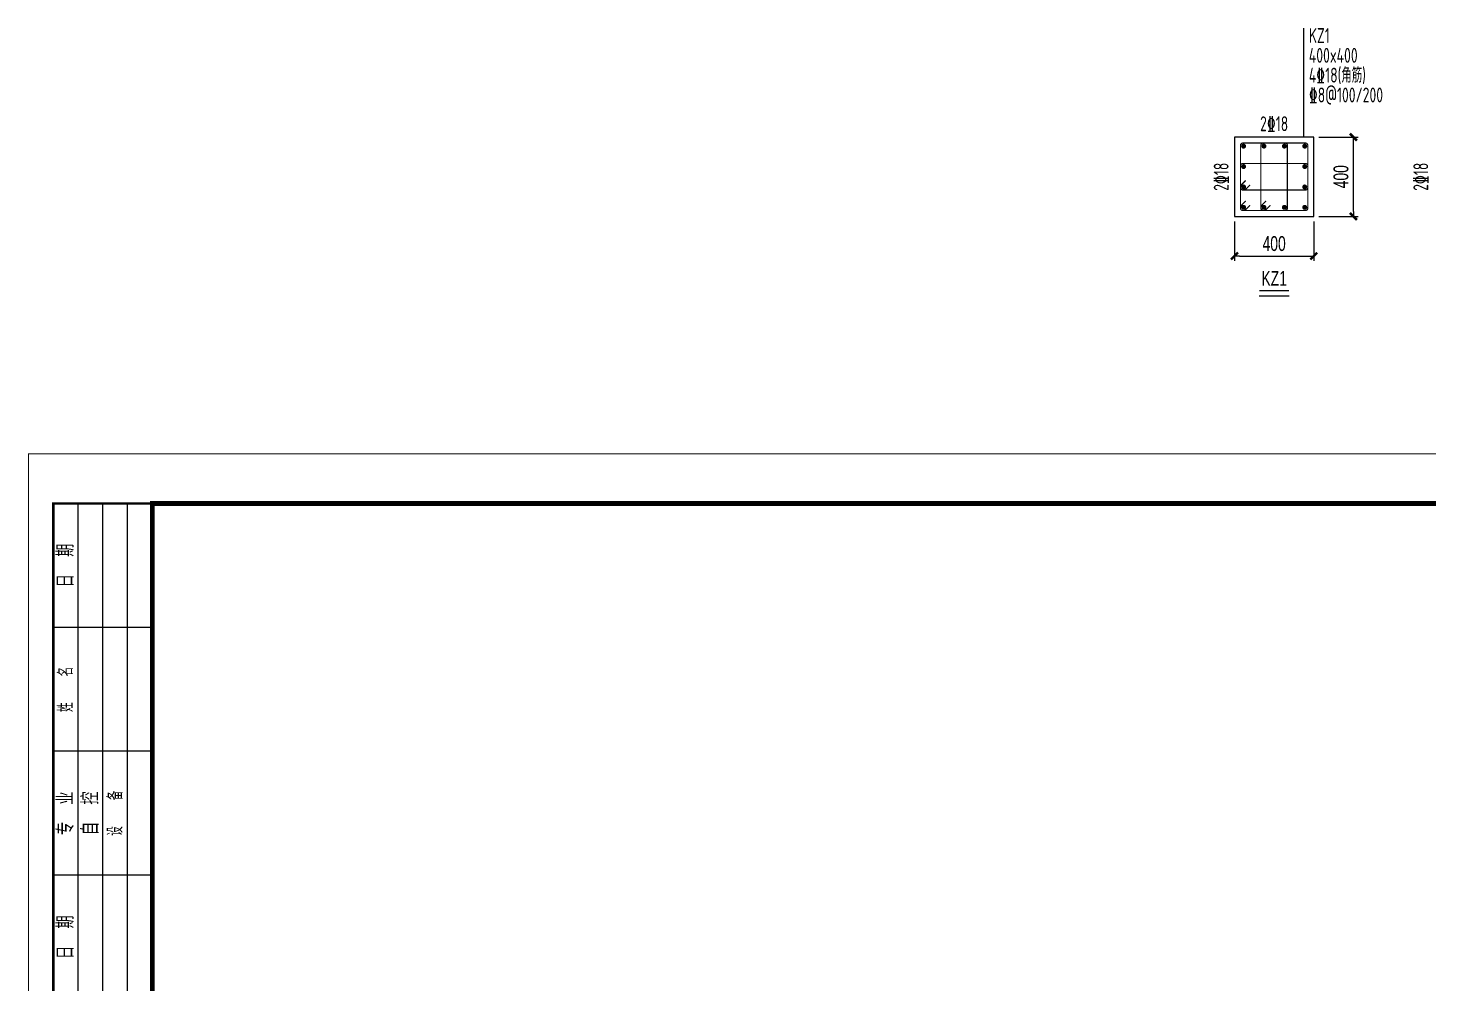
# Model space of a CAD drawing. Extents: x -21254 to 860439, y -324318 to 454338.
# Drawn here: x 716720 to 745011, y -109081 to -89791 of the extents above; entities that cross this region are included whole.
import ezdxf
from ezdxf.enums import TextEntityAlignment as Align

# ---------------------------------------------------------------- set-up
doc = ezdxf.new("R2010")
doc.units = 0
doc.header["$LTSCALE"] = 1000
doc.header["$MEASUREMENT"] = 0
doc.layers.get('0').update_dxf_attribs({"linetype": 'CONTINUOUS'})
doc.layers.get('Defpoints').update_dxf_attribs({"linetype": 'CONTINUOUS', "lineweight": 5})
for name, color, linetype in [('DIMENSION', 3, 'CONTINUOUS'), ('link', 6, 'CONTINUOUS'), ('outline', 7, 'CONTINUOUS'), ('REIN', 1, 'CONTINUOUS'), ('z-计算配筋', 7, 'CONTINUOUS'), ('z-详图标注', 3, 'CONTINUOUS')]:
    doc.layers.add(name, color=color, linetype=linetype)
doc.layers.add('FRAME', color=3, linetype='CONTINUOUS', lineweight=5)
doc.styles.add('BW_Dim', font='Bweng.shx', dxfattribs={"width": 0.7, "bigfont": 'hztxt.shx'})
doc.styles.add('BW_Label', font='Bweng.shx', dxfattribs={"width": 0.7, "bigfont": 'hztxt.shx'})
doc.styles.add('BW_Rein', font='Tssdeng.shx', dxfattribs={"width": 0.7, "bigfont": 'hztxt.shx'})
doc.styles.add('DXFS', font='txt.shx', dxfattribs={"width": 0.65, "bigfont": 'dxfs.shx'})
doc.dimstyles.new('Cyz_25_100', dxfattribs={"dimtxt": 300, "dimasz": 100, "dimexe": 100, "dimexo": 100, "dimgap": 100, "dimtad": 1, "dimdec": 0, "dimlfac": 0.25, "dimzin": 0, "dimdsep": 46, "dimtxsty": 'BW_Dim', "dimblk": '_bwk', "dimcen": 0, "dimclrt": 7, "dimadec": 0, "dimazin": 0, "dimtfac": 1, "dimtdec": 0, "dimtix": 1, "dimtmove": 2, "dimatfit": 0, "dimfxl": 1, "dimtolj": 1, "dimtzin": 0, "dimarcsym": 0})

# ---------------------------------------------------------------- blocks, each defined once
blk = doc.blocks.new('_bwk')
blk.add_line((-1, 0), (0, 0))
blk.add_lwpolyline([(-0.7, -0.7, 0.5, 0.5, 0), (0.7, 0.7, 0.5, 0.5, 0)], format="xyseb")
blk = doc.blocks.new('*D1876')
at = {"layer": 'Defpoints', "color": 0, "transparency": 16777216}
for p in [(742684, -91992), (743484, -91992), (742684, -93592)]:
    blk.add_point(p, dxfattribs=at)
at = {"layer": 'z-详图标注', "color": 0, "lineweight": -2, "transparency": 16777216}
for p, q in [((742784, -91992), (743584, -91992)), ((743484, -93492), (743484, -92092)), ((742784, -93592), (743584, -93592))]:
    blk.add_line(p, q, dxfattribs=at)
at = {"layer": 'z-详图标注', "color": 0, "lineweight": -2, "transparency": 16777216, "xscale": 100, "yscale": 100, "zscale": 100}
for p, rotation in [((743484, -91992), 90), ((743484, -93592), 270)]:
    blk.add_blockref('_bwk', p, dxfattribs=dict(at, rotation=rotation))
at = {"layer": 'z-详图标注', "color": 7, "transparency": 16777216, "insert": (743234, -92792), "char_height": 300, "attachment_point": 5, "rotation": 90, "style": 'BW_Dim'}
blk.add_mtext('\\A1;400', dxfattribs=at)
blk = doc.blocks.new('*D1877')
at = {"layer": 'Defpoints', "color": 0, "transparency": 16777216}
for p in [(741084, -93592), (742684, -93592), (742684, -94392)]:
    blk.add_point(p, dxfattribs=at)
at = {"layer": 'z-详图标注', "color": 0, "lineweight": -2, "transparency": 16777216}
for p, q in [((741084, -93692), (741084, -94492)), ((742684, -93692), (742684, -94492)), ((741184, -94392), (742584, -94392))]:
    blk.add_line(p, q, dxfattribs=at)
at = {"layer": 'z-详图标注', "color": 0, "lineweight": -2, "transparency": 16777216, "xscale": 100, "yscale": 100, "zscale": 100, "rotation": 180}
blk.add_blockref('_bwk', (741084, -94392), dxfattribs=at)
at = {"layer": 'z-详图标注', "color": 0, "lineweight": -2, "transparency": 16777216, "xscale": 100, "yscale": 100, "zscale": 100}
blk.add_blockref('_bwk', (742684, -94392), dxfattribs=at)
at = {"layer": 'z-详图标注', "color": 7, "transparency": 16777216, "insert": (741884, -94142), "char_height": 300, "attachment_point": 5, "style": 'BW_Dim'}
blk.add_mtext('\\A1;400', dxfattribs=at)
blk = doc.blocks.new('BW-43091906', base_point=(-152259, 7688, 0))
at = {"layer": 'FRAME'}
for points, const_width in [([(-152259, 49688), (-152259, 7688), (-92859, 7688), (-92859, 49688)], 20), ([(-149759, 48688), (-149759, 8688), (-93859, 8688), (-93859, 48688)], 100)]:
    blk.add_lwpolyline(points, close=True, dxfattribs=dict(at, const_width=const_width))
at = {"layer": 'FRAME', "const_width": 50}
blk.add_lwpolyline([(-149759, 48688), (-151759, 48688), (-151759, 26188), (-149759, 26188)], dxfattribs=at)
at = {"layer": 'FRAME'}
for points in [[(-151259, 26188), (-151259, 48688)], [(-150759, 26188), (-150759, 48688)], [(-150259, 26188), (-150259, 48688)], [(-149759, 46188), (-151759, 46188)], [(-149759, 43688), (-151759, 43688)], [(-149759, 41188), (-151759, 41188)]]:
    blk.add_lwpolyline(points, dxfattribs=at)
at = {"layer": 'FRAME', "char_height": 300, "attachment_point": 5, "rotation": 90, "style": 'DXFS'}
for s, insert, width in [('{\\f宋体|b0|i0|c134|p2;日\\Ftxt.shx,dxfs.shx|c134;  \\f宋体|b0|i0|c134|p2;期\\P}', (-151509, 47438), 1132.5), ('姓   名', (-151509, 44938), 1185), ('{\\f宋体|b0|i0|c134|p2;专\\Ftxt.shx,dxfs.shx|c134;  \\f宋体|b0|i0|c134|p2;业\\P}', (-151509, 42438), 1203.38), ('{\\f宋体|b0|i0|c134|p2;自\\Ftxt.shx,dxfs.shx|c134;  \\f宋体|b0|i0|c134|p2;控\\P}', (-151009, 42438), 1148.25), ('设   备', (-150509, 42438), 1227), ('{\\f宋体|b0|i0|c134|p2;日\\Ftxt.shx,dxfs.shx|c134;  \\f宋体|b0|i0|c134|p2;期\\P}', (-151509, 39938), 1132.5)]:
    blk.add_mtext(s, dxfattribs=dict(at, insert=insert, width=width))

msp = doc.modelspace()

# ---------------------------------------------------------------- linework, layer by layer
at = {"layer": 'link', "color": 1, "const_width": 25}
msp.add_lwpolyline([(741398.639, -93366.274), (741306.715, -93458.198, -0.198912367), (741272.774, -93472.257), (741252.268, -93472.257, -0.414213562), (741204.268, -93424.257), (741204.268, -92160.257, -0.414213562), (741252.268, -92112.257), (742516.268, -92112.257, -0.414213562), (742564.268, -92160.257), (742564.268, -93424.257, -0.414213562), (742516.268, -93472.257), (741252.268, -93472.257, -0.414213562), (741204.268, -93424.257), (741204.268, -93403.751, -0.198912367), (741218.327, -93369.81), (741310.251, -93277.886)], format="xyb", dxfattribs=at)
at = {"layer": 'link', "const_width": 25}
for points in [[(741810.306, -93366.274), (741718.382, -93458.198, -0.198912367), (741684.441, -93472.257), (741663.935, -93472.257, -0.414213562), (741615.935, -93424.257), (741615.935, -92160.257, -0.414213562), (741663.935, -92112.257), (742104.602, -92112.257, -0.414213562), (742152.602, -92160.257), (742152.602, -93424.257, -0.414213562), (742104.602, -93472.257), (741663.935, -93472.257, -0.414213562), (741615.935, -93424.257), (741615.935, -93403.751, -0.198912367), (741629.994, -93369.81), (741721.918, -93277.886)], [(741310.251, -92866.219), (741218.327, -92958.143, 0.198912367), (741204.268, -92992.084), (741204.268, -93012.59, 0.414213562), (741252.268, -93060.59), (742516.268, -93060.59, 0.414213562), (742564.268, -93012.59), (742564.268, -92571.924, 0.414213562), (742516.268, -92523.924), (741252.268, -92523.924, 0.414213562), (741204.268, -92571.924), (741204.268, -93012.59, 0.414213562), (741252.268, -93060.59), (741272.774, -93060.59, 0.198912367), (741306.715, -93046.532), (741398.639, -92954.608)]]:
    msp.add_lwpolyline(points, format="xyb", dxfattribs=at)
at = {"layer": 'outline'}
msp.add_lwpolyline([(741084.268, -93592.257), (742684.268, -93592.257), (742684.268, -91992.257), (741084.268, -91992.257)], close=True, dxfattribs=at)
at = {"layer": 'REIN', "const_width": 50}
for points in [[(741241.768, -92174.757, 1), (741291.768, -92174.757, 1)], [(741653.435, -92174.757, 1), (741703.435, -92174.757, 1)], [(742065.102, -92174.757, 1), (742115.102, -92174.757, 1)], [(742476.768, -92174.757, 1), (742526.768, -92174.757, 1)], [(741241.768, -92586.424, 1), (741291.768, -92586.424, 1)], [(742476.768, -92586.424, 1), (742526.768, -92586.424, 1)], [(741241.768, -92998.09, 1), (741291.768, -92998.09, 1)], [(742476.768, -92998.09, 1), (742526.768, -92998.09, 1)], [(741241.768, -93409.757, 1), (741291.768, -93409.757, 1)], [(741653.435, -93409.757, 1), (741703.435, -93409.757, 1)], [(742065.102, -93409.757, 1), (742115.102, -93409.757, 1)], [(742476.768, -93409.757, 1), (742526.768, -93409.757, 1)]]:
    msp.add_lwpolyline(points, format="xyb", close=True, dxfattribs=at)
at = {"layer": 'z-计算配筋'}
for p, q in [((742484.268, -91992.257), (742484.268, -89792.257)), ((741582.345, -95192.257), (742186.191, -95192.257))]:
    msp.add_line(p, q, dxfattribs=at)
at = {"layer": 'z-计算配筋', "const_width": 30}
msp.add_lwpolyline([(741582.345, -95092.257), (742186.191, -95092.257)], dxfattribs=at)

# ---------------------------------------------------------------- block references
at = {"layer": 'DIMENSION'}
msp.add_blockref('BW-43091906', (716729.754, -140385.877, 0), dxfattribs=at)

# ---------------------------------------------------------------- texts
at = {"layer": 'z-计算配筋', "style": 'BW_Rein', "width": 0.7}
for s, p in [('KZ1', (742584.268, -90092.257)), ('400x400', (742584.268, -90492.257)), ('4%%13218(角筋)', (742584.268, -90892.257)), ('%%1328@100/200', (742584.268, -91292.257))]:
    msp.add_text(s, height=300, dxfattribs=at).set_placement(p)
at = {"layer": 'z-计算配筋', "width": 0.7}
for s, style, p in [('2%%13218', 'BW_Rein', (741884.268, -91872.257)), ('KZ1', 'BW_Label', (741884.268, -94992.257))]:
    msp.add_text(s, height=300, dxfattribs=dict(at, style=style)).set_placement(p, align=Align.CENTER)
at = {"layer": 'z-计算配筋', "style": 'BW_Rein', "width": 0.7}
for p in [(740964.268, -92792.257), (744994.527, -92792.257)]:
    msp.add_text('2%%13218', height=300, rotation=90, dxfattribs=at).set_placement(p, align=Align.CENTER)

# ---------------------------------------------------------------- dimensions: what is measured, and where the dimension line sits
at = {"layer": 'z-详图标注'}
dim = msp.add_linear_dim(base=(743484.268, -91992.257), p1=(742684.268, -93592.257), p2=(742684.268, -91992.257), angle=90, dimstyle='Cyz_25_100', dxfattribs=at)
dim.commit()
dim.dimension.update_dxf_attribs({"geometry": '*D1876', "text_midpoint": (743234.268, -92792.257)})
dim = msp.add_linear_dim(base=(742684.268, -94392.257), p1=(741084.268, -93592.257), p2=(742684.268, -93592.257), dimstyle='Cyz_25_100', dxfattribs=at)
dim.commit()
dim.dimension.update_dxf_attribs({"geometry": '*D1877', "text_midpoint": (741884.268, -94142.257)})

doc.saveas('drawing.dxf')
